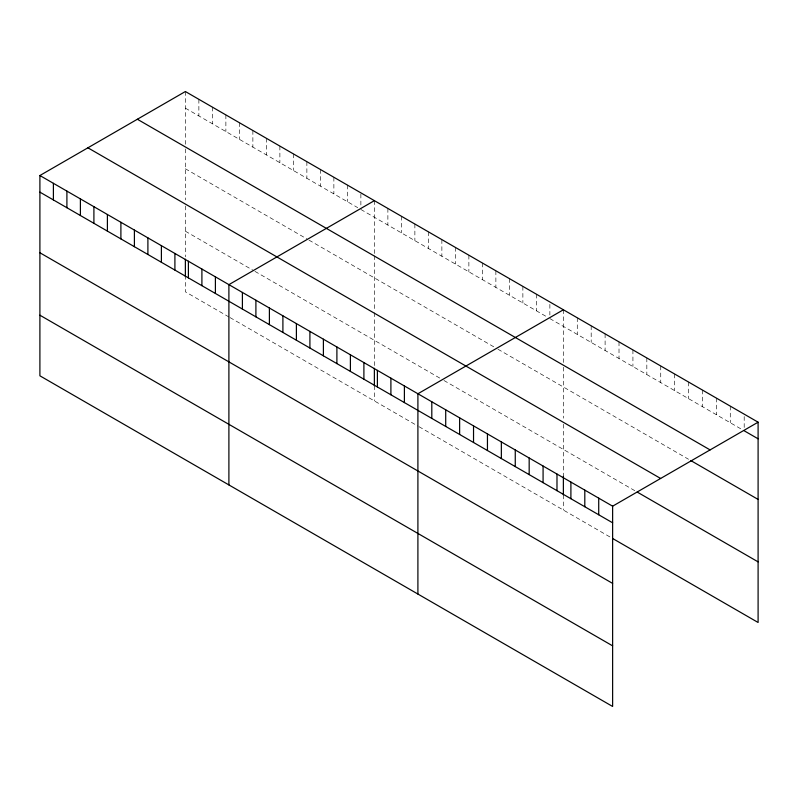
<?xml version="1.0" encoding="UTF-8"?>
<svg xmlns="http://www.w3.org/2000/svg" width="798" height="798" viewBox="0 0 798 798"><rect width="100%" height="100%" fill="white"/><g stroke="black" fill="none" stroke-linecap="round" stroke-linejoin="round"><path stroke-width="0.6" stroke-dasharray="3.99 2.99" d="M185.375 91.531L185.375 144.288M185.375 108.149L357.763 207.679M360.876 209.475L547.797 317.395M549.872 318.592L742.05 429.543M185.375 168.767L306.871 238.911M308.956 240.108L495.877 348.028M497.952 349.225L688.554 459.269M185.375 231.211L252.876 270.183M254.951 271.38L441.873 379.299M443.947 380.496L635.058 490.83M228.986 316.996L185.375 291.819L185.375 276.667M230.033 317.594L417.992 426.112M419.03 426.711L611.517 537.852M744.195 416.536L744.195 428.406M730.28 406.132L730.28 422.75M716.375 398.102L716.375 414.721M702.459 390.072L702.459 406.691M688.554 382.043L688.554 398.661M674.649 374.013L674.649 390.631M660.734 365.983L660.734 382.601M646.829 357.953L646.829 374.571M632.924 349.923L632.924 366.541M619.009 341.893L619.009 358.511M605.103 333.863L605.103 350.482M591.188 325.833L591.188 342.452M577.283 317.804L577.283 334.422M563.378 309.774L563.378 362.521M563.378 367.18L563.378 418.222M563.378 424.227L563.378 476.246M563.378 494.9L563.378 510.052M549.872 304.347L549.872 315.03M536.376 294.183L536.376 310.801M522.87 286.392L522.87 303.011M509.373 278.592L509.373 295.21M495.877 270.801L495.877 287.42M482.371 263.001L482.371 279.619M468.875 255.21L468.875 271.829M455.379 247.42L455.379 264.038M441.873 239.619L441.873 256.238M428.376 231.829L428.376 248.447M414.87 224.038L414.87 240.657M401.374 216.238L401.374 232.856M387.878 208.448L387.878 225.066M374.372 200.657L374.372 254.572M374.372 255.739L374.372 311.499M374.372 312.706L374.372 367.13M374.372 385.783L374.372 400.935M360.876 194.044L360.876 205.914M347.379 185.066L347.379 201.685M333.873 177.266L333.873 193.884M320.377 169.475L320.377 186.094M306.871 161.685L306.871 178.303M293.375 153.884L293.375 170.503M279.879 146.094L279.879 162.712M266.372 138.303L266.372 154.922M252.876 130.503L252.876 147.121M239.38 122.712L239.38 139.331M225.874 114.912L225.874 131.54M212.378 107.122L212.378 123.74M198.872 99.331L198.872 115.949M185.375 148.947L185.375 199.989M185.375 205.994L185.375 256.846"/><path stroke-width="1.2" d="M39.9 175.52L612.625 506.181L612.625 706.469L39.9 375.808L39.9 175.52L185.375 91.531L758.1 422.192L758.1 622.48L612.595 538.47M374.372 200.657L228.896 284.647L228.896 484.925M563.378 309.774L417.903 393.763L417.903 594.041M612.625 506.181L758.1 422.192M744.195 430.78L758.1 438.81M137.366 119.251L710.09 449.912M690.699 460.506L758.1 499.418M87.91 147.81L660.634 478.471M637.203 492.067L758.1 561.872M39.9 192.138L612.625 522.8M39.9 252.757L612.625 583.408M39.9 315.2L612.625 645.861M598.719 498.151L598.719 514.77M584.804 490.122L584.804 506.74M570.899 482.092L570.899 498.71M563.378 476.246L563.378 494.9M556.984 474.062L556.984 490.68M543.079 466.032L543.079 482.65M529.174 458.002L529.174 474.62M515.259 449.972L515.259 466.591M501.353 441.942L501.353 458.561M487.448 433.913L487.448 450.531M473.533 425.883L473.533 442.501M459.628 417.853L459.628 434.471M445.713 409.823L445.713 426.441M431.808 401.793L431.808 418.411M404.396 385.963L404.396 402.581M390.9 378.172L390.9 394.791M377.394 370.382L377.394 387M374.372 368.297L374.372 385.783M363.898 362.581L363.898 379.2M350.402 354.791L350.402 371.409M336.896 346.99L336.896 363.609M323.399 339.2L323.399 355.818M309.903 331.409L309.903 348.028M296.397 323.609L296.397 340.227M282.901 315.818L282.901 332.437M269.395 308.028L269.395 324.646M255.899 300.228L255.899 316.846M242.402 292.437L242.402 309.055M215.4 276.846L215.4 293.464M201.904 269.056L201.904 285.674M188.398 261.255L188.398 277.874M185.375 259.18L185.375 276.667M174.902 253.465L174.902 270.083M161.396 245.674L161.396 262.293M147.899 237.874L147.899 254.492M134.403 230.083L134.403 246.702M120.897 222.293L120.897 238.911M107.401 214.492L107.401 231.111M93.905 206.702L93.905 223.32M80.398 198.902L80.398 215.53M66.902 191.111L66.902 207.729M53.396 183.321L53.396 199.939"/></g></svg>
